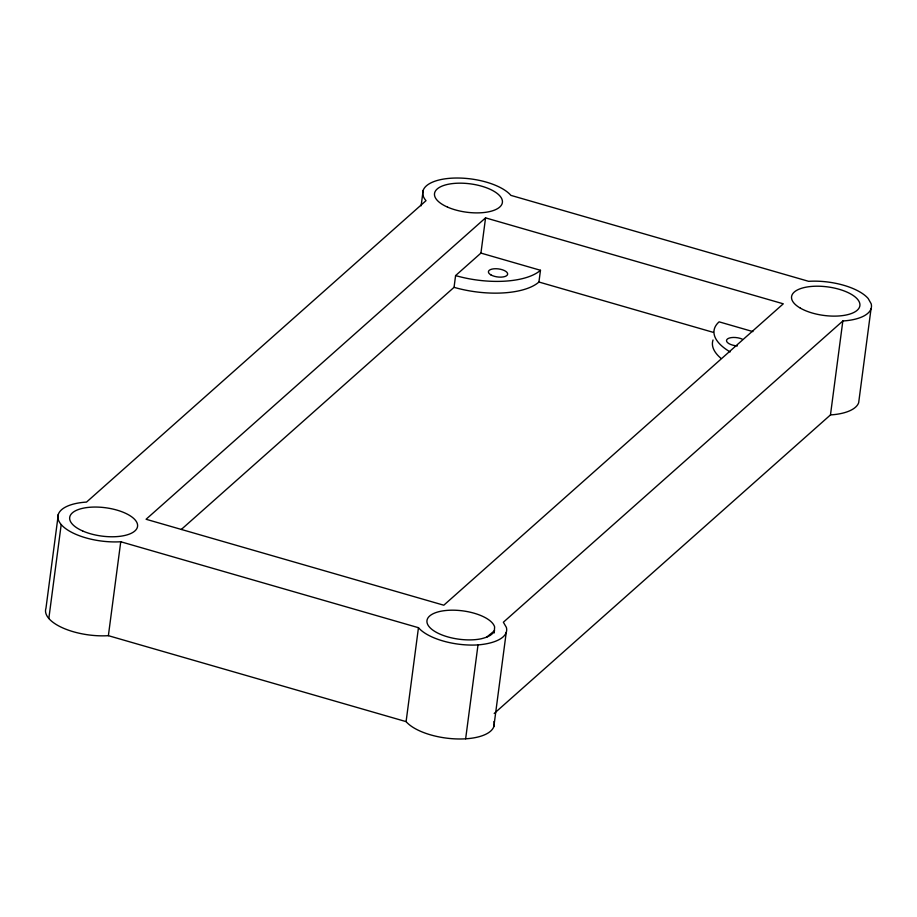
<?xml version="1.0" encoding="UTF-8"?>
<svg xmlns="http://www.w3.org/2000/svg" width="917" height="917" viewBox="0 0 917 917"><rect width="100%" height="100%" fill="white"/><g stroke="black" fill="none" stroke-linecap="round" stroke-linejoin="round"><path stroke-width="1.38" d="M58.333 514.288L45.965 608.212A46.079 19.257 7.5 0 0 108.378 635.676L406.093 721.622A46.079 19.257 7.5 0 0 459.956 738.987A46.079 19.257 7.5 0 0 493.954 721.541M48.83 618.494L61.198 524.57A46.079 19.257 7.5 0 1 86.53 502.08L426.015 200.685A46.079 19.257 7.5 0 1 451.359 178.196A46.079 19.257 7.5 0 1 510.895 195.378L808.622 281.324A46.079 19.257 7.5 0 1 868.17 298.495L871.15 303.722A46.079 19.257 7.5 0 1 842.838 320.984L503.364 622.23L506.356 627.366A46.079 19.257 7.5 0 1 503.043 636.937A46.056 18.649 5.8 0 1 478.021 644.903A46.079 19.257 7.5 0 1 418.461 627.698L120.746 541.752A46.079 19.257 7.5 0 1 61.198 524.57M108.378 635.676L120.746 541.752M421.121 205.832L423.15 190.404M181.268 529.487L454.053 287.33L455.589 275.581L480.932 253.092L485.563 217.868L783.29 303.814L443.794 605.209L146.078 519.263L485.563 217.868M406.093 721.622L418.461 627.698M465.641 738.804L478.009 644.892M454.053 287.33A65.164 27.235 7.5 0 0 538.932 282.023L540.468 270.286L480.932 253.092M494.183 632.959L494.63 626.953A34.216 14.294 7.5 0 0 450.992 610.195A34.216 14.294 7.5 0 0 430.623 628.294A34.216 14.294 7.5 0 0 481.322 638.759C486.342 637.441 492.074 635.756 494.538 630.701L486.801 637.051M493.839 726.596L506.241 632.409M494.194 713.46L830.47 414.92L842.838 320.984M871.035 308.765L858.667 402.712A46.079 19.257 7.5 0 1 830.47 414.92M752.937 331.61L719.111 321.844A65.164 27.235 7.5 0 0 730.15 351.933M538.932 282.023L713.437 332.401M540.468 270.286A65.164 27.235 7.5 0 1 455.589 275.581M720.762 358.157A65.164 27.235 7.5 0 1 713.036 339.989M737.383 345.904A9.778 4.081 7.5 0 1 726.86 339.577A9.778 4.081 7.5 0 1 742.197 339.095M490.916 274.905A9.686 4.046 7.5 0 0 507.193 275.169A9.686 4.046 7.5 0 0 495.982 268.727A9.686 4.046 7.5 0 0 490.916 274.905M800.392 308.158A34.456 14.397 7.5 0 0 858.301 309.121A34.456 14.397 7.5 0 0 818.491 286.207A34.456 14.397 7.5 0 0 800.392 308.158M447.519 207.104A34.216 14.294 7.5 0 0 502.103 203.689A34.216 14.294 7.5 0 0 455.76 183.297A34.216 14.294 7.5 0 0 447.519 207.104M82.702 530.989A34.216 14.294 7.5 0 0 137.275 527.573A34.216 14.294 7.5 0 0 90.932 507.181A34.216 14.294 7.5 0 0 82.702 530.989"/></g></svg>
